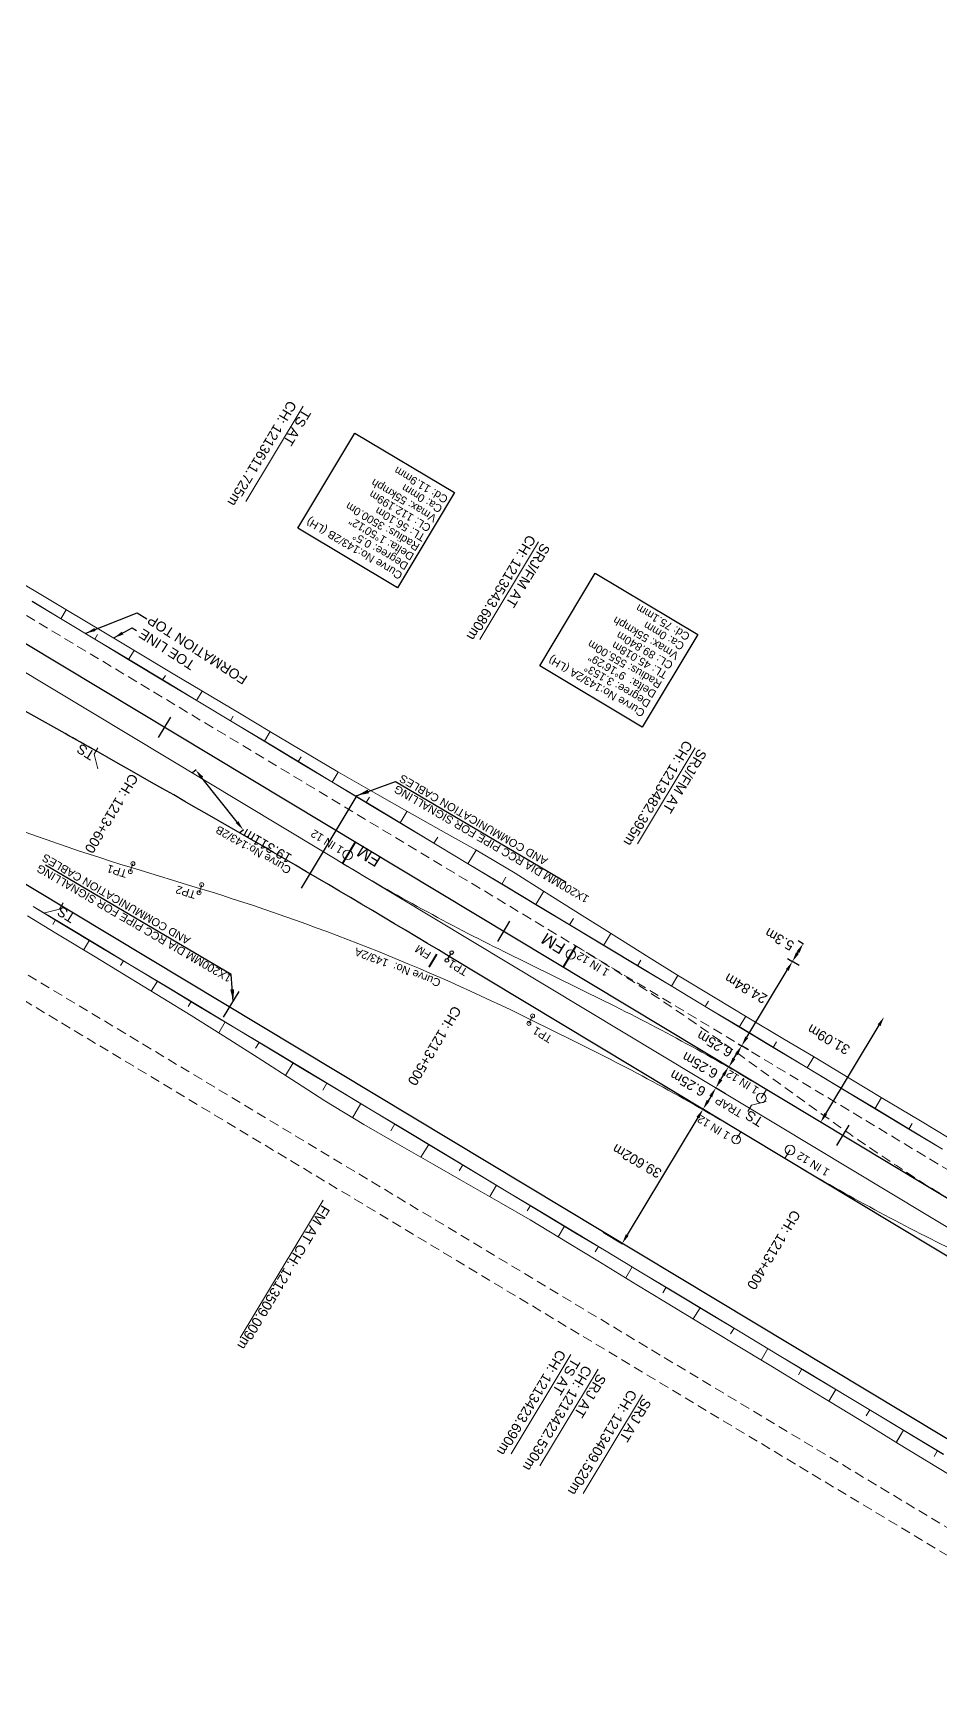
# Model space of a CAD drawing. Header units: metres. Extents: x 618805 to 628804, y 3390925 to 3396999.
# Drawn here: x 626067.2 to 626296, y 3392434.6 to 3392856.3 of the extents above; entities that cross this region are included whole.
import ezdxf
from ezdxf.enums import TextEntityAlignment as Align

# ---------------------------------------------------------------- set-up
doc = ezdxf.new("R2010")
doc.units = ezdxf.units.M
doc.header["$MEASUREMENT"] = 0
doc.linetypes.add('DASHED', pattern=[0.75, 0.5, -0.25])
doc.linetypes.add('HIDDEN', pattern=[0.375, 0.25, -0.125])
doc.layers.get('Defpoints').update_dxf_attribs({"lineweight": 0})
for name, color, linetype, lineweight in [('A-HATCH 1', 8, 'Continuous', 5), ('C-ALIG-LABL-DG', 1, 'Continuous', 25), ('C-ALIG-LABL-DG-MARK', 1, 'Continuous', 25), ('Cardinal_Leader', 10, 'Continuous', 0), ("NEW MANDI GOBINDPUR CROSSING STN. SRJ's", 10, 'Continuous', 0), ('NEW MANDI GOBINDPUR LOOP LINES', 1, 'Continuous', 0), ('Proposed Curve_Details', 10, 'Continuous', 0), ('PROPOSED DFCC TOE LINE', 239, 'Continuous', 0), ('PROPOSED DFCC TOE SLOPES', 239, 'Continuous', 0), ('PROPOSED DFCC TRACK', 1, 'Continuous', 0), ('PROPOSED FORMATION LINE - PLAN', 187, 'Continuous', 0), ('Proposed TPTC Chainages', 10, 'Continuous', 0)]:
    doc.layers.add(name, color=color, linetype=linetype, lineweight=lineweight)
for name, color, linetype in [('Dimension', 10, 'Continuous'), ('PROPOSED ROADS', 10, 'DASHED'), ('Signalling cable pipes', 234, 'Continuous')]:
    doc.layers.add(name, color=color, linetype=linetype)
doc.styles.add('ARIAL', font='arial.ttf')
doc.styles.get("Standard").update_dxf_attribs({"font": 'arial.ttf'})
doc.styles.add('Style-Arial', font='arial.ttf')
doc.dimstyles.new('ISO-25', dxfattribs={"dimtxt": 2.5, "dimasz": 2.5, "dimexe": 1.25, "dimexo": 0.625, "dimtad": 1, "dimtxsty": 'Standard', "dimcen": 2.5, "dimadec": 0, "dimazin": 0, "dimtfac": 1, "dimtmove": 0, "dimatfit": 3, "dimfxl": 1, "dimarcsym": 0})
doc.dimstyles.get("Standard").update_dxf_attribs({"dimtxt": 2.5, "dimasz": 2.5, "dimexe": 0.18, "dimexo": 0.0625, "dimgap": 0.09, "dimtad": 0, "dimtih": 1, "dimtoh": 1, "dimdec": 3, "dimzin": 0, "dimdsep": 46, "dimtxsty": 'Standard', "dimcen": 0.09, "dimadec": 0, "dimazin": 0, "dimtfac": 1, "dimtdec": 3, "dimtofl": 0, "dimtmove": 0, "dimatfit": 3, "dimfxl": 1, "dimtolj": 1, "dimtzin": 0, "dimarcsym": 0})

# ---------------------------------------------------------------- blocks, each defined once
blk = doc.blocks.new('*D294')
at = {"layer": 'Defpoints', "color": 0, "transparency": 16777216}
for p in [(626282.04, 3392607.84), (626282.04, 3392607.84), (626266.01, 3392581.21)]:
    blk.add_point(p, dxfattribs=at)
at = {"layer": 'Dimension', "color": 0, "lineweight": -2, "transparency": 16777216}
blk.add_line((626267.3, 3392583.35), (626280.75, 3392605.7), dxfattribs=at)
at = {"layer": 'Dimension', "color": 0, "transparency": 16777216}
for points in [[(626280.4, 3392605.92), (626281.11, 3392605.49), (626282.04, 3392607.84)], [(626266.94, 3392583.56), (626267.66, 3392583.13), (626266.01, 3392581.21)]]:
    blk.add_solid(points, dxfattribs=at)
at = {"layer": 'Dimension', "color": 0, "lineweight": 0, "transparency": 16777216, "insert": (626268.03, 3392602.12), "char_height": 2.5, "attachment_point": 5, "rotation": 150, "style": 'Style-Arial'}
blk.add_mtext('\\A1;31.09m', dxfattribs=at)
blk = doc.blocks.new('TerminatorOpen_0.5')
at = {"color": 0, "linetype": 'ByBlock', "lineweight": -2}
for q in [(-1, 0.25), (-1, 0), (-1, -0.25)]:
    blk.add_line((0, 0), q, dxfattribs=at)
blk = doc.blocks.new('*D264')
at = {"layer": 'Defpoints', "color": 0, "transparency": 16777216}
for p in [(626242.74, 3392595.21), (626243.96, 3392594.48), (626240.74, 3392589.12)]:
    blk.add_point(p, dxfattribs=at)
at = {"layer": 'Dimension', "color": 0, "lineweight": -2, "transparency": 16777216}
for p, q in [((626240.81, 3392592), (626241.45, 3392593.07)), ((626243.86, 3392594.54), (626242.64, 3392595.28)), ((626240.63, 3392589.19), (626239.41, 3392589.92))]:
    blk.add_line(p, q, dxfattribs=at)
at = {"layer": 'Dimension', "color": 0, "transparency": 16777216}
for points in [[(626240.45, 3392592.21), (626241.17, 3392591.78), (626239.52, 3392589.86)], [(626241.1, 3392593.29), (626241.81, 3392592.86), (626242.74, 3392595.21)]]:
    blk.add_solid(points, dxfattribs=at)
at = {"layer": 'Dimension', "color": 0, "lineweight": 0, "transparency": 16777216, "insert": (626235.54, 3392595.59), "char_height": 2.5, "attachment_point": 5, "rotation": 150, "style": 'Style-Arial'}
blk.add_mtext('\\A1;6.25m', dxfattribs=at)
blk = doc.blocks.new('*D265')
at = {"layer": 'Defpoints', "color": 0, "transparency": 16777216}
for p in [(626245.1, 3392601.09), (626246.05, 3392600.52), (626241.88, 3392595.73)]:
    blk.add_point(p, dxfattribs=at)
at = {"layer": 'Dimension', "color": 0, "lineweight": -2, "transparency": 16777216}
for p, q in [((626245.21, 3392601.02), (626246.16, 3392600.45)), ((626244.11, 3392597.3), (626244.76, 3392598.38)), ((626241.98, 3392595.67), (626242.93, 3392595.1))]:
    blk.add_line(p, q, dxfattribs=at)
at = {"layer": 'Dimension', "color": 0, "transparency": 16777216}
for points in [[(626244.4, 3392598.59), (626245.12, 3392598.16), (626246.05, 3392600.52)], [(626243.76, 3392597.52), (626244.47, 3392597.09), (626242.83, 3392595.16)]]:
    blk.add_solid(points, dxfattribs=at)
at = {"layer": 'Dimension', "color": 0, "lineweight": 0, "transparency": 16777216, "insert": (626239.24, 3392600.98), "char_height": 2.5, "attachment_point": 5, "rotation": 150, "style": 'Style-Arial'}
blk.add_mtext('\\A1;6.25m', dxfattribs=at)
blk = doc.blocks.new('*D266')
at = {"layer": 'Defpoints', "color": 0, "transparency": 16777216}
for p in [(626258.86, 3392621.8), (626260.66, 3392620.72), (626247.85, 3392599.44)]:
    blk.add_point(p, dxfattribs=at)
at = {"layer": 'Dimension', "color": 0, "lineweight": -2, "transparency": 16777216}
for p, q in [((626260.55, 3392620.78), (626258.75, 3392621.86)), ((626247.34, 3392602.66), (626257.57, 3392619.66)), ((626247.74, 3392599.5), (626245.94, 3392600.58))]:
    blk.add_line(p, q, dxfattribs=at)
at = {"layer": 'Dimension', "color": 0, "transparency": 16777216}
for points in [[(626257.21, 3392619.87), (626257.93, 3392619.44), (626258.86, 3392621.8)], [(626246.98, 3392602.87), (626247.69, 3392602.44), (626246.05, 3392600.52)]]:
    blk.add_solid(points, dxfattribs=at)
at = {"layer": 'Dimension', "color": 0, "lineweight": 0, "transparency": 16777216, "insert": (626247.11, 3392615.01), "char_height": 2.5, "attachment_point": 5, "rotation": 150, "style": 'Style-Arial'}
blk.add_mtext('\\A1;24.84m', dxfattribs=at)
blk = doc.blocks.new('*D267')
at = {"layer": 'Defpoints', "color": 0, "transparency": 16777216}
for p in [(626260.25, 3392627.15), (626261.59, 3392626.34), (626257.52, 3392622.6)]:
    blk.add_point(p, dxfattribs=at)
at = {"layer": 'Dimension', "color": 0, "lineweight": -2, "transparency": 16777216}
for p, q in [((626260.36, 3392627.08), (626261.7, 3392626.28)), ((626257.63, 3392622.54), (626258.97, 3392621.73)), ((626260.15, 3392623.94), (626260.3, 3392624.2))]:
    blk.add_line(p, q, dxfattribs=at)
at = {"layer": 'Dimension', "color": 0, "transparency": 16777216}
for points in [[(626259.95, 3392624.41), (626260.66, 3392623.98), (626261.59, 3392626.34)], [(626259.79, 3392624.16), (626260.51, 3392623.73), (626258.86, 3392621.8)]]:
    blk.add_solid(points, dxfattribs=at)
at = {"layer": 'Dimension', "color": 0, "lineweight": 0, "transparency": 16777216, "insert": (626255.6, 3392627.43), "char_height": 2.5, "attachment_point": 5, "rotation": 150, "style": 'Style-Arial'}
blk.add_mtext('\\A1;5.3m', dxfattribs=at)
blk = doc.blocks.new('*D268')
at = {"layer": 'Defpoints', "color": 0, "transparency": 16777216}
for p in [(626242.08, 3392588.31), (626236.3, 3392584.5), (626238.86, 3392582.96)]:
    blk.add_point(p, dxfattribs=at)
at = {"layer": 'Dimension', "color": 0, "lineweight": -2, "transparency": 16777216}
for p, q in [((626238.23, 3392587.72), (626237.59, 3392586.64)), ((626241.98, 3392588.38), (626239.41, 3392589.92)), ((626238.75, 3392583.02), (626236.19, 3392584.57))]:
    blk.add_line(p, q, dxfattribs=at)
at = {"layer": 'Dimension', "color": 0, "transparency": 16777216}
for points in [[(626237.87, 3392587.93), (626238.59, 3392587.5), (626239.52, 3392589.86)], [(626237.23, 3392586.86), (626237.94, 3392586.43), (626236.3, 3392584.5)]]:
    blk.add_solid(points, dxfattribs=at)
at = {"layer": 'Dimension', "color": 0, "lineweight": 0, "transparency": 16777216, "insert": (626232.44, 3392591.05), "char_height": 2.5, "attachment_point": 5, "rotation": 150, "style": 'Style-Arial'}
blk.add_mtext('\\A1;6.25m', dxfattribs=at)
blk = doc.blocks.new('*D269')
at = {"layer": 'Defpoints', "color": 0, "transparency": 16777216}
for p in [(626231.38, 3392587.46), (626210.95, 3392553.53), (626215.87, 3392550.57)]:
    blk.add_point(p, dxfattribs=at)
at = {"layer": 'Dimension', "color": 0, "lineweight": -2, "transparency": 16777216}
for p, q in [((626231.49, 3392587.4), (626236.4, 3392584.44)), ((626235.01, 3392582.36), (626217.16, 3392552.72)), ((626211.06, 3392553.47), (626215.98, 3392550.51))]:
    blk.add_line(p, q, dxfattribs=at)
at = {"layer": 'Dimension', "color": 0, "transparency": 16777216}
for points in [[(626234.65, 3392582.58), (626235.36, 3392582.15), (626236.3, 3392584.5)], [(626216.8, 3392552.93), (626217.52, 3392552.5), (626215.87, 3392550.57)]]:
    blk.add_solid(points, dxfattribs=at)
at = {"layer": 'Dimension', "color": 0, "lineweight": 0, "transparency": 16777216, "insert": (626219.61, 3392571.4), "char_height": 2.5, "attachment_point": 5, "rotation": 150, "style": 'Style-Arial'}
blk.add_mtext('\\A1;39.602m', dxfattribs=at)
blk = doc.blocks.new('*D324')
at = {"layer": 'Defpoints', "color": 0, "transparency": 16777216}
for p in [(626107.25, 3392669.48), (626108.17, 3392670.21), (626119.24, 3392654.34)]:
    blk.add_point(p, dxfattribs=at)
at = {"layer": 'Dimension', "color": 0, "lineweight": -2, "transparency": 16777216}
for p, q in [((626107.35, 3392669.55), (626108.27, 3392670.28)), ((626118.61, 3392657.02), (626109.72, 3392668.25)), ((626119.34, 3392654.41), (626120.26, 3392655.14))]:
    blk.add_line(p, q, dxfattribs=at)
at = {"layer": 'Dimension', "color": 0, "transparency": 16777216}
for points in [[(626110.05, 3392668.5), (626109.4, 3392667.99), (626108.17, 3392670.21)], [(626118.93, 3392657.28), (626118.28, 3392656.77), (626120.16, 3392655.06)]]:
    blk.add_solid(points, dxfattribs=at)
at = {"layer": 'Dimension', "color": 0, "lineweight": 0, "transparency": 16777216, "insert": (626126.19, 3392650.98), "char_height": 2.5, "attachment_point": 5, "rotation": 150, "style": 'Style-Arial'}
blk.add_mtext('\\A1;19.311m', dxfattribs=at)
blk = doc.blocks.new('Tick Hor')
blk.add_lwpolyline([(-0.5, 0), (0.5, 0)])
blk = doc.blocks.new('Marker-2')
blk.add_lwpolyline([(0, 1.5), (0, -1.5)])
for centre in [(0, 2.5), (0, -2.5)]:
    blk.add_circle(centre, 1)

msp = doc.modelspace()

# ---------------------------------------------------------------- linework, layer by layer
at = {"layer": 'A-HATCH 1', "color": 1, "lineweight": 25, "ltscale": 2}
for points in [[(626159.1395, 3392716.205), (626133.9749, 3392731.2516), (626148.3701, 3392755.3267), (626173.5347, 3392740.2801)], [(626220.9478, 3392681.0004), (626195.0412, 3392696.4907), (626209.0458, 3392719.9126), (626234.9524, 3392704.4223)]]:
    msp.add_lwpolyline(points, close=True, dxfattribs=at)
at = {"layer": 'Cardinal_Leader', "color": 1, "linetype": 'Continuous', "lineweight": 13}
for p, q in [((626091.6472, 3392644.5141), (626092.2969, 3392646.5332)), ((626109.0311, 3392639.1967), (626109.6808, 3392641.2159)), ((626192.3017, 3392606.1529), (626193.2376, 3392608.0563))]:
    msp.add_line(p, q, dxfattribs=at)
for centre in [(626092.2969, 3392646.5332), (626091.6472, 3392644.5141), (626109.0311, 3392639.1967), (626109.6808, 3392641.2159), (626192.3017, 3392606.1529), (626193.2376, 3392608.0563)]:
    msp.add_circle(centre, 0.5, dxfattribs=at)
at = {"layer": "NEW MANDI GOBINDPUR CROSSING STN. SRJ's", "linetype": 'Continuous', "lineweight": 13, "flags": 128}
for points in [[(626135.3049, 3392762.1107), (626120.8318, 3392738.0037)], [(626194.7521, 3392727.8417), (626179.9198, 3392703.2064)], [(626146.542, 3392648.7441), (626145.2552, 3392646.6007)], [(626202.8996, 3392623.5733), (626204.1865, 3392625.7167)], [(626251.0044, 3392587.3214), (626252.2912, 3392589.4648)], [(626258.2693, 3392574.1943), (626256.9825, 3392572.0509)], [(626140.3894, 3392561.5287), (626119.4075, 3392526.6999)], [(626202.8932, 3392522.5027), (626187.8176, 3392497.3921)], [(626209.7728, 3392518.8238), (626195.0765, 3392494.4144)], [(626221.0277, 3392512.3182), (626206.0237, 3392487.3977)]]:
    msp.add_lwpolyline(points, dxfattribs=at)
at = {"layer": "NEW MANDI GOBINDPUR CROSSING STN. SRJ's", "linetype": 'Continuous', "lineweight": 0, "flags": 128}
for points in [[(626083.4556, 3392675.8105), (626082.5015, 3392674.2212), (626083.4245, 3392670.5246)], [(626074.6839, 3392636.645), (626073.7297, 3392635.0556), (626070.0331, 3392634.1326)]]:
    msp.add_lwpolyline(points, dxfattribs=at)
at = {"layer": "NEW MANDI GOBINDPUR CROSSING STN. SRJ's", "color": 5, "linetype": 'Continuous', "lineweight": 13, "flags": 128}
msp.add_lwpolyline([(626234.2979, 3392675.7792), (626219.7412, 3392651.5328)], dxfattribs=at)
at = {"layer": "NEW MANDI GOBINDPUR CROSSING STN. SRJ's", "linetype": 'Continuous', "lineweight": 13, "const_width": 0.5, "flags": 128}
msp.add_lwpolyline([(626148.4722, 3392651.9592), (626145.2552, 3392646.6007)], dxfattribs=at)
at = {"layer": "NEW MANDI GOBINDPUR CROSSING STN. SRJ's", "color": 5, "linetype": 'Continuous', "lineweight": 13, "const_width": 0.5, "flags": 128}
msp.add_lwpolyline([(626204.1865, 3392625.7167), (626200.9694, 3392620.3582)], dxfattribs=at)
at = {"layer": "NEW MANDI GOBINDPUR CROSSING STN. SRJ's", "color": 1, "linetype": 'Continuous', "lineweight": 50, "const_width": 0.5, "flags": 128}
msp.add_lwpolyline([(626169.0526, 3392623.6737), (626167.0871, 3392620.4049)], dxfattribs=at)
at = {"layer": "NEW MANDI GOBINDPUR CROSSING STN. SRJ's", "flags": 128}
msp.add_lwpolyline([(626247.5866, 3392583.9199), (626248.5445, 3392585.507), (626252.2433, 3392586.4215)], dxfattribs=at)
at = {"layer": "NEW MANDI GOBINDPUR CROSSING STN. SRJ's", "linetype": 'Continuous', "lineweight": 13}
for centre in [(626146.542, 3392648.7441), (626251.0044, 3392587.3214), (626258.2693, 3392574.1943)]:
    msp.add_circle(centre, 1.2, dxfattribs=at)
at = {"layer": "NEW MANDI GOBINDPUR CROSSING STN. SRJ's", "color": 5, "linetype": 'Continuous', "lineweight": 13}
msp.add_circle((626202.8996, 3392623.5733), 1.2, dxfattribs=at)
at = {"layer": 'NEW MANDI GOBINDPUR LOOP LINES', "color": 1, "linetype": 'Continuous', "lineweight": 25, "flags": 128}
for points in [[(626082.9785, 3392675.0158, 0.00063884), (626075.1776, 3392679.3904), (626002.9154, 3392719.7918, -0.00801442), (625905.8772, 3392776.1055), (625403.3945, 3393078.5776), (625257.127, 3393166.624)], [(626082.9785, 3392675.0158, 0.00063884), (626075.1776, 3392679.3904), (626002.9154, 3392719.7918, -0.00801442), (625905.8772, 3392776.1055), (625403.3945, 3393078.5776), (625257.127, 3393166.624)], [(626082.9785, 3392675.0158, 0.00063884), (626075.1776, 3392679.3904), (626002.9154, 3392719.7918, -0.00801442), (625905.8772, 3392776.1055), (625403.3945, 3393078.5776), (625257.127, 3393166.624)], [(626082.9785, 3392675.0158, 0.00063884), (626075.1776, 3392679.3904), (626002.9154, 3392719.7918, -0.00801442), (625905.8772, 3392776.1055), (625403.3945, 3393078.5776), (625257.127, 3393166.624)], [(626697.7121, 3392305.0926, 0.0071249), (626612.9982, 3392357.7454), (626172.2158, 3392623.0766, 0.00737554), (626082.9785, 3392675.0158, 0.00715989)]]:
    msp.add_lwpolyline(points, format="xyb", dxfattribs=at)
at = {"layer": 'NEW MANDI GOBINDPUR LOOP LINES', "linetype": 'Continuous', "lineweight": 0, "flags": 128}
for points in [[(627417.0667, 3391881.0273), (625293.8938, 3393159.082)], [(626244.6865, 3392576.8264), (626245.8446, 3392578.7554)]]:
    msp.add_lwpolyline(points, dxfattribs=at)
at = {"layer": 'NEW MANDI GOBINDPUR LOOP LINES', "color": 5, "linetype": 'HIDDEN', "lineweight": 0, "ltscale": 10, "flags": 128}
msp.add_lwpolyline([(626469.1545, 3392466.2179), (625389.238, 3393116.2791)], dxfattribs=at)
at = {"layer": 'NEW MANDI GOBINDPUR LOOP LINES', "color": 1, "linetype": 'Continuous', "lineweight": 25}
for points in [[(626076.8622, 3392634.2519), (625337.3853, 3393079.3838)], [(626670.0595, 3392277.1738), (626076.8772, 3392634.2428)]]:
    msp.add_lwpolyline(points, dxfattribs=at)
at = {"layer": 'NEW MANDI GOBINDPUR LOOP LINES', "linetype": 'Continuous', "lineweight": 0, "flags": 128}
for points in [[(625958.5088, 3392705.4953, 0.02145395), (626001.0719, 3392682.3226), (626008.5584, 3392678.6255, 0.04049045), (626091.9721, 3392645.5237), (626109.356, 3392640.2063, -0.04049045), (626192.7696, 3392607.1045), (626203.4179, 3392601.8459, -0.02176849), (626245.8446, 3392578.7554)], [(626145.2552, 3392646.6007, 0.02091954), (626185.9902, 3392624.3393), (626211.5562, 3392611.7263, -0.02091954), (626252.2912, 3392589.4648)], [(626256.9825, 3392572.0509, 0.02091954), (626297.7175, 3392549.7895), (626323.2835, 3392537.1765, -0.02091954), (626364.0185, 3392514.915)]]:
    msp.add_lwpolyline(points, format="xyb", dxfattribs=at)
at = {"layer": 'NEW MANDI GOBINDPUR LOOP LINES', "color": 1, "linetype": 'Continuous', "lineweight": 25, "flags": 128}
msp.add_lwpolyline([(626075.1767, 3392679.3889), (626082.9785, 3392675.0159)], dxfattribs=at)
at = {"layer": 'NEW MANDI GOBINDPUR LOOP LINES', "color": 5, "linetype": 'HIDDEN', "lineweight": 0, "ltscale": 10, "flags": 128}
msp.add_lwpolyline([(626204.1865, 3392625.7167, -0.02091954), (626242.925, 3392600.1386), (626266.0374, 3392583.4495, 0.02091954), (626304.7759, 3392557.8714)], format="xyb", dxfattribs=at)
at = {"layer": 'NEW MANDI GOBINDPUR LOOP LINES', "linetype": 'Continuous', "lineweight": 0}
msp.add_circle((626244.6865, 3392576.8264), 1.08, dxfattribs=at)
at = {"layer": 'PROPOSED DFCC TOE LINE', "lineweight": 0, "flags": 128}
for points in [[(626058.1853, 3392720.9547), (626068.1693, 3392715.0327), (626075.3753, 3392710.7317), (626085.3363, 3392704.7707), (626092.5343, 3392700.4577), (626102.4733, 3392694.5027), (626109.7013, 3392690.1957), (626119.6533, 3392684.2627), (626126.8813, 3392679.9557), (626136.8353, 3392674.0247), (626144.0733, 3392669.7357), (626154.0893, 3392663.9987), (626161.4433, 3392659.8117), (626171.4893, 3392654.1247), (626178.8733, 3392649.9867), (626188.8253, 3392644.1057), (626195.9773, 3392639.6217), (626205.7703, 3392633.4747), (626212.9033, 3392628.9587), (626222.6543, 3392622.7857), (626229.8703, 3392618.3647), (626239.7523, 3392612.4107), (626247.0013, 3392608.0437), (626256.9013, 3392602.1197), (626264.1663, 3392597.7797), (626274.0743, 3392591.8437), (626281.3183, 3392587.4927), (626291.2233, 3392581.5527), (626298.4723, 3392577.2097)], [(626285.6984, 3392499.9811), (626278.1286, 3392504.6335), (626271.0216, 3392508.9765), (626261.0366, 3392515.0195), (626253.8096, 3392519.3975), (626243.9266, 3392525.3755), (626236.7016, 3392529.7585), (626226.8396, 3392535.7695), (626219.6066, 3392540.1625), (626209.7446, 3392546.1525), (626202.5166, 3392550.5515), (626192.6556, 3392556.5415), (626185.3276, 3392560.7775), (626175.3046, 3392566.4975), (626167.9716, 3392570.6815), (626157.9306, 3392576.4155), (626150.6026, 3392580.6075), (626140.7376, 3392586.6335), (626133.6246, 3392591.2225), (626123.9266, 3392597.4875), (626116.8036, 3392602.0585), (626107.0236, 3392608.1865), (626099.8326, 3392612.5555), (626089.9306, 3392618.5715), (626082.7476, 3392622.9525), (626072.8526, 3392628.9815), (626065.6696, 3392633.3625)], [(626393.0411, 3392435.1722), (626390.2176, 3392436.8875), (626380.7846, 3392442.4895), (626373.7446, 3392446.6695), (626363.5976, 3392452.7175), (626356.1876, 3392457.1795), (626346.4896, 3392463.0765), (626285.6984, 3392499.9811)]]:
    msp.add_lwpolyline(points, dxfattribs=at)
at = {"layer": 'PROPOSED DFCC TOE SLOPES', "linetype": 'Continuous', "lineweight": 0, "flags": 128}
for points in [[(626074.0898, 3392708.4058), (626075.4596, 3392710.6813)], [(626082.6571, 3392703.2487), (626083.3486, 3392704.3976)], [(626091.2243, 3392698.0912), (626092.6183, 3392700.4074)], [(626091.2248, 3392698.0908), (626092.6192, 3392700.4068)], [(626099.7924, 3392692.9341), (626100.4947, 3392694.1007)], [(626108.36, 3392687.7773), (626109.7855, 3392690.1455)], [(626108.3601, 3392687.7772), (626109.7856, 3392690.1454)], [(626116.9276, 3392682.62), (626117.6513, 3392683.8224)], [(626125.4948, 3392677.4624), (626126.9654, 3392679.9056)], [(626125.4952, 3392677.4622), (626126.966, 3392679.9052)], [(626134.0626, 3392672.305), (626134.8095, 3392673.5459)], [(626142.6301, 3392667.1482), (626144.1583, 3392669.687)], [(626142.6303, 3392667.1482), (626144.1585, 3392669.6869)], [(626151.1974, 3392661.9902), (626152.0176, 3392663.3528)], [(626151.1975, 3392661.9901), (626152.0178, 3392663.3528)], [(626159.7651, 3392656.8333), (626161.5288, 3392659.7633)], [(626168.3325, 3392651.676), (626169.2832, 3392653.2557)], [(626168.3326, 3392651.676), (626169.2834, 3392653.2556)], [(626176.9004, 3392646.5191), (626178.9578, 3392649.9368)], [(626176.9004, 3392646.5191), (626178.9577, 3392649.9368)], [(626185.4679, 3392641.3616), (626186.5176, 3392643.1054)], [(626185.4679, 3392641.3616), (626186.5176, 3392643.1054)], [(626194.0352, 3392636.2042), (626196.0607, 3392639.5693)], [(626072.7769, 3392632.334), (626072.049, 3392631.1247)], [(626072.7769, 3392632.334), (626072.049, 3392631.1247)], [(626202.6028, 3392631.0475), (626203.5673, 3392632.6499)], [(626202.6031, 3392631.0474), (626203.5676, 3392632.6496)], [(626081.3445, 3392627.1768), (626079.8606, 3392624.7115)], [(626081.3446, 3392627.1767), (626079.8607, 3392624.7114)], [(626211.1705, 3392625.89), (626212.9861, 3392628.9063)], [(626089.9122, 3392622.0198), (626089.1555, 3392620.7628)], [(626219.7377, 3392620.7324), (626220.5875, 3392622.1442)], [(626219.738, 3392620.7322), (626220.5879, 3392622.144)], [(626228.3054, 3392615.5751), (626229.9543, 3392618.3141)], [(626098.4793, 3392616.8622), (626096.9433, 3392614.3108)], [(626098.4795, 3392616.8621), (626096.9437, 3392614.3106)], [(626107.047, 3392611.7049), (626106.2685, 3392610.4115)], [(626236.8729, 3392610.4181), (626237.6962, 3392611.7858)], [(626236.8729, 3392610.4181), (626237.6962, 3392611.7858)], [(626115.6145, 3392606.5477), (626113.9779, 3392603.829)], [(626245.4405, 3392605.261), (626247.0853, 3392607.9934)], [(626245.4408, 3392605.2609), (626247.0857, 3392607.9932)], [(626124.1822, 3392601.3908), (626123.2991, 3392599.9238)], [(626124.1824, 3392601.3907), (626123.2994, 3392599.9237)], [(626254.0079, 3392600.1032), (626254.8373, 3392601.4809)], [(626132.7498, 3392596.2333), (626130.823, 3392593.0323)], [(626262.5753, 3392594.9461), (626264.2505, 3392597.7293)], [(626141.3172, 3392591.0759), (626140.2731, 3392589.3413)], [(626271.1427, 3392589.7889), (626271.9857, 3392591.1894)], [(626271.143, 3392589.7887), (626271.9861, 3392591.1892)], [(626149.8846, 3392585.9185), (626147.74, 3392582.356)], [(626279.7108, 3392584.6318), (626281.4025, 3392587.4422)], [(626158.4523, 3392580.7617), (626157.4124, 3392579.0342)], [(626158.4525, 3392580.7615), (626157.4128, 3392579.034)], [(626288.2783, 3392579.4746), (626289.1284, 3392580.8869)], [(626288.2784, 3392579.4745), (626289.1286, 3392580.8868)], [(626167.02, 3392575.6043), (626165.0582, 3392572.3452)], [(626175.5873, 3392570.4469), (626174.6664, 3392568.917)], [(626175.5874, 3392570.4468), (626174.6665, 3392568.9169)], [(626184.1549, 3392565.2898), (626182.433, 3392562.4294)], [(626192.7221, 3392560.1321), (626191.9117, 3392558.786)], [(626192.7223, 3392560.132), (626191.9119, 3392558.7859)], [(626201.2899, 3392554.9748), (626199.6686, 3392552.2814)], [(626201.2898, 3392554.9748), (626199.6686, 3392552.2815)], [(626209.8574, 3392549.8177), (626209.0349, 3392548.4514)], [(626218.425, 3392544.6607), (626216.7584, 3392541.8924)], [(626218.4251, 3392544.6607), (626216.7586, 3392541.8923)], [(626226.9923, 3392539.503), (626226.149, 3392538.102)], [(626226.9926, 3392539.5029), (626226.1493, 3392538.1018)], [(626235.5602, 3392534.346), (626233.8464, 3392531.4987)], [(626244.1276, 3392529.1888), (626243.26, 3392527.7475)], [(626252.695, 3392524.0314), (626250.9476, 3392521.1286)], [(626261.2623, 3392518.8739), (626260.382, 3392517.4116)], [(626261.2625, 3392518.8738), (626260.3823, 3392517.4114)], [(626269.8302, 3392513.7168), (626268.0569, 3392510.7707)], [(626278.3978, 3392508.5596), (626277.4977, 3392507.0643)], [(626278.3977, 3392508.5596), (626277.4977, 3392507.0643)], [(626286.9653, 3392503.4025), (626285.1198, 3392500.3368)], [(626286.9653, 3392503.4025), (626285.192, 3392500.4565)], [(626295.5328, 3392498.2454), (626294.6328, 3392496.7501)]]:
    msp.add_lwpolyline(points, dxfattribs=at)
at = {"layer": 'PROPOSED DFCC TRACK', "color": 12, "linetype": 'Continuous', "lineweight": 30, "flags": 128}
msp.add_lwpolyline([(627424.6711, 3391883.7448), (625313.4532, 3393154.6032)], dxfattribs=at)
at = {"layer": 'PROPOSED FORMATION LINE - PLAN', "lineweight": 0, "flags": 128}
for points in [[(626296.7613, 3392574.3677), (626289.5223, 3392578.7257), (626279.6263, 3392584.6827), (626272.3873, 3392589.0397), (626262.4913, 3392594.9967), (626255.2413, 3392599.3607), (626245.3563, 3392605.3117), (626238.1063, 3392609.6757), (626228.2213, 3392615.6257), (626220.9713, 3392619.9897), (626211.0863, 3392625.9407), (626203.8553, 3392630.2937), (626193.9513, 3392636.2547), (626186.7203, 3392640.6077), (626176.8163, 3392646.5697), (626169.5673, 3392650.9327), (626159.6813, 3392656.8837), (626152.4323, 3392661.2467), (626142.5463, 3392667.1987), (626135.3373, 3392671.5377), (626125.4113, 3392677.5127), (626118.2023, 3392681.8527), (626108.2763, 3392687.8277), (626101.0673, 3392692.1667), (626091.1403, 3392698.1417), (626083.9513, 3392702.4697), (626074.0053, 3392708.4567), (626066.8163, 3392712.7847)], [(626296.7873, 3392574.4107), (626289.5473, 3392578.7687), (626279.6523, 3392584.7247), (626272.4123, 3392589.0827), (626262.5173, 3392595.0397), (626255.2673, 3392599.4037), (626245.3823, 3392605.3537), (626238.1323, 3392609.7187), (626228.2473, 3392615.6687), (626220.9973, 3392620.0327), (626211.1123, 3392625.9827), (626203.8803, 3392630.3357), (626193.9773, 3392636.2977), (626186.7453, 3392640.6507), (626176.8423, 3392646.6127), (626169.5933, 3392650.9757), (626159.7073, 3392656.9267), (626152.4583, 3392661.2897), (626142.5713, 3392667.2417), (626135.3633, 3392671.5807), (626125.4363, 3392677.5557), (626118.2283, 3392681.8947), (626108.3013, 3392687.8707), (626101.0933, 3392692.2097), (626091.1663, 3392698.1847), (626083.9773, 3392702.5127), (626074.0313, 3392708.4997), (626066.8423, 3392712.8267)], [(626297.0437, 3392497.2764), (626289.8087, 3392501.6324), (626279.9087, 3392507.5914), (626272.7737, 3392511.8864), (626262.7737, 3392517.9054), (626255.5347, 3392522.2634), (626245.6387, 3392528.2204), (626238.3997, 3392532.5784), (626228.5037, 3392538.5344), (626221.2537, 3392542.8994), (626211.3687, 3392548.8494), (626204.1187, 3392553.2134), (626194.2337, 3392559.1634), (626186.9837, 3392563.5284), (626177.0987, 3392569.4784), (626169.8677, 3392573.8314), (626159.9637, 3392579.7934), (626152.7327, 3392584.1454), (626142.8287, 3392590.1074), (626135.5807, 3392594.4704), (626125.6937, 3392600.4224), (626118.4447, 3392604.7854), (626108.5587, 3392610.7364), (626101.3497, 3392615.0754), (626091.4237, 3392621.0514), (626084.2147, 3392625.3904), (626074.2887, 3392631.3654), (626067.0797, 3392635.7044)], [(626297.0696, 3392497.3195), (626289.8346, 3392501.6755), (626279.9346, 3392507.6345), (626272.7996, 3392511.9295), (626262.7996, 3392517.9485), (626255.5606, 3392522.3065), (626245.6646, 3392528.2635), (626238.4256, 3392532.6215), (626228.5296, 3392538.5775), (626221.2796, 3392542.9425), (626211.3946, 3392548.8925), (626204.1446, 3392553.2565), (626194.2596, 3392559.2065), (626187.0096, 3392563.5715), (626177.1246, 3392569.5215), (626169.8936, 3392573.8745), (626159.9896, 3392579.8365), (626152.7586, 3392584.1885), (626142.8546, 3392590.1505), (626135.6066, 3392594.5135), (626125.7196, 3392600.4655), (626118.4706, 3392604.8285), (626108.5846, 3392610.7795), (626101.3756, 3392615.1185), (626091.4496, 3392621.0945), (626084.2406, 3392625.4335), (626074.3146, 3392631.4085), (626067.1056, 3392635.7475)]]:
    msp.add_lwpolyline(points, dxfattribs=at)
at = {"layer": 'PROPOSED ROADS', "color": 1, "linetype": 'DASHED', "lineweight": 13, "ltscale": 5, "flags": 128}
for points in [[(627397.2638, 3391852.0988), (627397.5118, 3391851.9116, -0.06070787), (627396.2642, 3391848.1195), (627395.4264, 3391846.2136), (627392.8033, 3391842.0167), (627389.027, 3391838.7492), (627384.4153, 3391836.7208, -0.20661429), (627371.139, 3391839.0238), (627284.7512, 3391888.3459, -0.0067555), (627277.8361, 3391892.4183), (627117.0867, 3391990.0353, 0.00167512), (627115.3478, 3391991.0833), (626718.0803, 3392228.7), (626602.6727, 3392296.2279, 0.11029254), (626591.049, 3392299.9476), (626576.0977, 3392301.2971, 0.01624119), (626575.2548, 3392301.3456), (626565.2773, 3392301.5957, -0.1304043), (626554.4469, 3392304.7617), (626353.9288, 3392425.9819, -0.10489044), (626347.2657, 3392432.2237), (626331.1011, 3392455.4003, 0.10547854), (626320.7359, 3392465.0874), (625860.5394, 3392741.8323)], [(627368.0095, 3391833.9079), (627281.7766, 3391883.1352, -0.0067555), (627274.7218, 3391887.2899), (627113.9724, 3391984.9068, 0.00167512), (627112.268, 3391985.9341), (626715.0253, 3392223.5359), (626599.6425, 3392291.0493, 0.11029254), (626590.5097, 3392293.9719), (626575.5584, 3392295.3214, 0.01624119), (626575.1045, 3392295.3475), (626565.127, 3392295.5976, -0.1304043), (626551.3428, 3392299.6271), (626350.8247, 3392420.8473, -0.10489044), (626342.3445, 3392428.7913), (626326.1798, 3392451.9679, 0.10547854), (626317.6438, 3392459.9456), (625857.4473, 3392736.6904)]]:
    msp.add_lwpolyline(points, format="xyb", dxfattribs=at)
at = {"layer": 'Signalling cable pipes', "lineweight": 30}
for points in [[(626134.8508, 3392640.3618), (626148.9465, 3392663.7547)], [(626115.2078, 3392607.7626), (626119.1051, 3392614.2304)]]:
    msp.add_lwpolyline(points, dxfattribs=at)

# ---------------------------------------------------------------- block references
at = {"layer": 'C-ALIG-LABL-DG', "color": 1, "linetype": 'Continuous', "lineweight": 25, "xscale": 6, "yscale": 6, "zscale": 6, "rotation": 238.9541622295999}
for p in [(626100.222, 3392681.0076), (626185.8975, 3392629.4353), (626271.573, 3392577.8629)]:
    msp.add_blockref('Tick Hor', p, dxfattribs=at)
at = {"layer": 'C-ALIG-LABL-DG-MARK', "color": 1, "linetype": 'Continuous', "lineweight": 25, "xscale": 0.4642857142857241, "yscale": 0.4642857142857241, "zscale": 0.4642857142857241, "rotation": 148.953948879688}
msp.add_blockref('Marker-2', (626172.2158, 3392623.0766), dxfattribs=at)

# ---------------------------------------------------------------- texts
at = {"layer": 'C-ALIG-LABL-DG', "color": 1, "lineweight": 25, "style": 'ARIAL'}
for s, p in [('CH: 1213+600', (626091.6662, 3392669.5364)), ('CH: 1213+500', (626173.2514, 3392610.8487)), ('CH: 1213+400', (626258.9269, 3392559.2763))]:
    msp.add_text(s, height=2.5, rotation=238.954162, dxfattribs=at).set_placement(p)
at = {"layer": "NEW MANDI GOBINDPUR CROSSING STN. SRJ's", "linetype": 'Continuous', "lineweight": 13, "char_height": 2.5, "attachment_point": 4, "line_spacing_factor": 0.648, "style": 'Style-Arial'}
for s, insert, width, rotation in [('\\pxsm1;TS AT\\PCH: 1213611.725m ', (626134.4999, 3392762.0532, -13.123), 48.578282, 239.020766), ('\\pxsm1;SRJ/FM AT \\PCH: 1213543.680m', (626194.9297, 3392728.1363), 48.578282, 238.948829), ('\\pxsm1;FM AT CH: 1213509.009m ', (626141.1171, 3392559.8432), 43.036952, 238.953949), ('\\pxsm1;TS AT \\PCH: 1213423.690m ', (626202.5312, 3392522.2631), 48.578282, 239.020766), ('\\pxsm1;SRJ AT \\PCH: 1213422.530m ', (626209.0966, 3392518.3084), 48.578282, 238.948829), ('\\pxsm1;SRJ AT \\PCH: 1213409.520m', (626220.4884, 3392512.1749), 48.578282, 238.948829)]:
    msp.add_mtext(s, dxfattribs=dict(at, insert=insert, width=width, rotation=rotation))
at = {"layer": "NEW MANDI GOBINDPUR CROSSING STN. SRJ's", "linetype": 'Continuous', "lineweight": 13, "attachment_point": 4, "rotation": 148, "line_spacing_factor": 0.60036, "style": 'Style-Arial'}
for s, insert, char_height in [('TS', (626082.2792, 3392673.5687, -10.7221), 2.5), ('1 IN 12', (626145.1568, 3392649.6642), 2), ('FM', (626154.4621, 3392646.7885), 3), ('TS', (626077.3372, 3392632.4654, -10.7221), 2.5), ('1 IN 12', (626250.0474, 3392588.9598), 2), ('TS', (626251.1248, 3392580.9719), 2.5), ('1 IN 12', (626267.92, 3392568.2497), 2)]:
    msp.add_mtext(s, dxfattribs=dict(at, insert=insert, char_height=char_height))
at = {"layer": "NEW MANDI GOBINDPUR CROSSING STN. SRJ's", "color": 5, "linetype": 'Continuous', "lineweight": 13, "insert": (626234.507, 3392676.2064), "char_height": 2.5, "width": 48.578282, "attachment_point": 4, "rotation": 239.020766, "line_spacing_factor": 0.648, "style": 'Style-Arial'}
msp.add_mtext('\\pxsm1;SRJ/FM AT \\PCH: 1213482.395m', dxfattribs=at)
at = {"layer": "NEW MANDI GOBINDPUR CROSSING STN. SRJ's", "color": 1, "linetype": 'Continuous', "lineweight": 13, "char_height": 2, "attachment_point": 4, "rotation": 148, "line_spacing_factor": 0.60036, "style": 'ARIAL'}
for s, insert in [('FM', (626167.2634, 3392623.1281)), ('1 IN 12', (626242.7894, 3392577.4967))]:
    msp.add_mtext(s, dxfattribs=dict(at, insert=insert))
at = {"layer": "NEW MANDI GOBINDPUR CROSSING STN. SRJ's", "color": 5, "linetype": 'Continuous', "lineweight": 13, "insert": (626201.0363, 3392624.7436), "char_height": 3, "attachment_point": 4, "rotation": 148, "line_spacing_factor": 0.60036, "style": 'Style-Arial'}
msp.add_mtext('FM', dxfattribs=at)
at = {"layer": 'NEW MANDI GOBINDPUR LOOP LINES', "color": 5, "linetype": 'HIDDEN', "lineweight": 30, "ltscale": 5, "insert": (626212.2837, 3392618.7286), "char_height": 2, "attachment_point": 4, "rotation": 148, "line_spacing_factor": 0.60036, "style": 'Style-Arial'}
msp.add_mtext('1 IN 12', dxfattribs=at)
at = {"layer": 'Proposed Curve_Details', "color": 1, "style": 'ARIAL'}
for s, rotation, p in [('Curve No:143/2B', 149.968532, (626132.4845, 3392645.5071)), ('Curve No:  143/2A', 159.193868, (626170.2457, 3392617.1827)), ('Curve No:  143/2A', 159.193868, (626170.2457, 3392617.1827))]:
    msp.add_text(s, height=2, rotation=rotation, dxfattribs=at).set_placement(p)
at = {"layer": 'Proposed Curve_Details', "color": 1, "lineweight": 0, "char_height": 2, "attachment_point": 7, "line_spacing_factor": 0.84, "style": 'Style-Arial'}
for s, insert, rotation in [('Curve No:143/2B (LH)\\PDegree: 0.5%%D\\PDelta: 1%%D50\'12"\\PRadius: 3500.0m\\PTL: 56.10m\\PCL: 112.199m\\PVmax: 55kmph\\PCa: 0mm\\PCd: 11.9mm', (626172.1269, 3392739.1573), 149.123596), ('Curve No:143/2A (LH)\\PDegree: 3.153°\\PDelta:  9°16\'29"\\PRadius: 555.00m\\PTL: 45.018m\\PCL: 89.840m\\PVmax: 55kmph\\PCa: 0mm\\PCd: 75.1mm', (626233.2257, 3392704.4882), 149.510399)]:
    msp.add_mtext(s, dxfattribs=dict(at, insert=insert, rotation=rotation))
at = {"layer": 'PROPOSED DFCC TOE LINE', "lineweight": 0}
msp.add_text('TOE LINE', height=2.5, rotation=147.198624, dxfattribs=at).set_placement((626094.8692, 3392706.0287), align=Align.RIGHT)
at = {"layer": 'PROPOSED DFCC TRACK', "color": 10, "linetype": 'Continuous', "lineweight": 13, "style": 'Style-Arial'}
msp.add_text('TRAP ', height=2, rotation=149.137675, dxfattribs=at).set_placement((626246.5058, 3392584.0402))
at = {"layer": 'PROPOSED FORMATION LINE - PLAN', "lineweight": 0}
msp.add_text('FORMATION TOP', height=2.5, rotation=147.198624, dxfattribs=at).set_placement((626097.0161, 3392709.4978), align=Align.RIGHT)
at = {"layer": 'Proposed TPTC Chainages', "color": 1, "lineweight": 0, "char_height": 2, "attachment_point": 4, "line_spacing_factor": 0.6, "style": 'ARIAL'}
for s, insert, rotation in [('\\pxsm1;TP1', (626090.7108, 3392643.8791), 162.868478), ('\\pxsm1;TP2', (626108.0947, 3392638.5618), 162.868478), ('\\pxsm1;TP1', (626176.575, 3392618.8882), 148.547178), ('\\pxsm1;TP1', (626197.9249, 3392601.9478), 148.547178)]:
    msp.add_mtext(s, dxfattribs=dict(at, insert=insert, rotation=rotation))
at = {"layer": 'Signalling cable pipes', "linetype": 'Continuous', "lineweight": 13, "style": 'Style-Arial'}
for s, p in [('AND COMMUNICATION CABLES', (626197.2823, 3392647.7372)), ('1X200MM DIA RCC PIPE FOR SIGNALLING ', (626207.7166, 3392638.1777)), ('AND COMMUNICATION CABLES', (626107.0307, 3392627.7076, 264.4595)), ('1X200MM DIA RCC PIPE FOR SIGNALLING ', (626117.465, 3392618.1481, 264.4595))]:
    msp.add_text(s, height=2, rotation=149.864642, dxfattribs=at).set_placement(p)

# ---------------------------------------------------------------- dimensions: what is measured, and where the dimension line sits
at = {"layer": 'Dimension', "color": 10, "lineweight": 0}
for base, p1, p2, angle, override, picture, middle in [((626108.1727, 3392670.2052), (626119.2387, 3392654.3356), (626107.2525, 3392669.4766), 128.366515, {"dimexe": 0.125, "dimexo": 0.125, "dimgap": 0.125, "dimtad": 3, "dimtih": 0, "dimtoh": 0, "dimzin": 11, "dimpost": 'm', "dimtxsty": 'Style-Arial', "dimsah": 1, "dimadec": 4, "dimazin": 3, "dimtmove": 2, "dimldrblk": 'TerminatorOpen_0.5', "dimfrac": 2, "dimtzin": 11}, '*D324', (626126.1891, 3392650.9768)), ((626258.8593, 3392621.7993), (626247.8466, 3392599.4352), (626260.6573, 3392620.717), 58.953949, {"dimexe": 0.125, "dimexo": 0.125, "dimgap": 0.125, "dimtad": 3, "dimtih": 0, "dimtoh": 0, "dimzin": 11, "dimpost": 'm', "dimtxsty": 'Style-Arial', "dimsah": 1, "dimadec": 4, "dimazin": 3, "dimtmove": 2, "dimldrblk": 'TerminatorOpen_0.5', "dimfrac": 2, "dimtzin": 11}, '*D266', (626247.1147, 3392615.0091)), ((626246.0487, 3392600.5175), (626241.8767, 3392595.7339), (626245.1, 3392601.0886), 58.953949, {"dimexe": 0.125, "dimexo": 0.125, "dimgap": 0.125, "dimtad": 3, "dimtih": 0, "dimtoh": 0, "dimzin": 11, "dimpost": 'm', "dimtxsty": 'Style-Arial', "dimsah": 1, "dimadec": 4, "dimazin": 3, "dimtmove": 2, "dimldrblk": 'TerminatorOpen_0.5', "dimfrac": 2, "dimtzin": 11}, '*D265', (626239.2419, 3392600.9776)), ((626282.0431, 3392607.8437), (626266.0091, 3392581.2073), (626282.0431, 3392607.8437), 58.953949, {"dimexe": 0.125, "dimexo": 0.125, "dimgap": 0.125, "dimtad": 1, "dimtih": 0, "dimtoh": 0, "dimzin": 11, "dimpost": 'm', "dimtxsty": 'Style-Arial', "dimsah": 1, "dimadec": 4, "dimazin": 3, "dimtmove": 2, "dimldrblk": 'TerminatorOpen_0.5', "dimfrac": 2, "dimtzin": 11}, '*D294', (626268.0271, 3392602.1166)), ((626242.743, 3392595.2124), (626240.7406, 3392589.1228), (626243.9639, 3392594.4775), 58.953949, {"dimexe": 0.125, "dimexo": 0.125, "dimgap": 0.125, "dimtad": 3, "dimtih": 0, "dimtoh": 0, "dimzin": 11, "dimpost": 'm', "dimtxsty": 'Style-Arial', "dimsah": 1, "dimadec": 4, "dimazin": 3, "dimtmove": 2, "dimldrblk": 'TerminatorOpen_0.5', "dimfrac": 2, "dimtzin": 11}, '*D264', (626235.5379, 3392595.5937)), ((626236.2964, 3392584.503), (626242.084, 3392588.3141), (626238.8607, 3392582.9594), 238.953949, {"dimexe": 0.125, "dimexo": 0.125, "dimgap": 0.125, "dimtad": 3, "dimtih": 0, "dimtoh": 0, "dimzin": 11, "dimpost": 'm', "dimtxsty": 'Style-Arial', "dimsah": 1, "dimadec": 4, "dimazin": 3, "dimtmove": 2, "dimldrblk": 'TerminatorOpen_0.5', "dimfrac": 2, "dimtzin": 11}, '*D268', (626232.439, 3392591.0536)), ((626215.8726, 3392550.5739), (626231.378, 3392587.4637), (626210.9541, 3392553.5346), 238.953949, {"dimexe": 0.125, "dimexo": 0.125, "dimgap": 0.125, "dimtad": 3, "dimtih": 0, "dimtoh": 0, "dimzin": 11, "dimpost": 'm', "dimtxsty": 'Style-Arial', "dimsah": 1, "dimadec": 4, "dimazin": 3, "dimtmove": 2, "dimldrblk": 'TerminatorOpen_0.5', "dimfrac": 2, "dimtzin": 11}, '*D269', (626219.6054, 3392571.3977))]:
    dim = msp.add_linear_dim(base=base, p1=p1, p2=p2, angle=angle, dimstyle='Standard', override=override, dxfattribs=at)
    dim.commit()
    dim.dimension.update_dxf_attribs({"geometry": picture, "text_midpoint": middle, "dimtype": 129, "text_rotation": 150})
at = {"layer": 'Dimension', "color": 190, "lineweight": 0}
dim = msp.add_linear_dim(base=(626261.5927, 3392626.3401), p1=(626257.5209, 3392622.6049), p2=(626260.2543, 3392627.1457), angle=58.953949, dimstyle='Standard', override={"dimexe": 0.125, "dimexo": 0.125, "dimgap": 0.125, "dimtad": 3, "dimtih": 0, "dimtoh": 0, "dimzin": 11, "dimpost": 'm', "dimtxsty": 'Style-Arial', "dimsah": 1, "dimadec": 4, "dimazin": 3, "dimtmove": 2, "dimldrblk": 'TerminatorOpen_0.5', "dimfrac": 2, "dimtzin": 11}, dxfattribs=at)
dim.commit()
dim.dimension.update_dxf_attribs({"geometry": '*D267', "text_midpoint": (626255.6005, 3392627.4317), "dimtype": 129, "text_rotation": 150})

# ---------------------------------------------------------------- leaders
at = {"layer": 'PROPOSED DFCC TOE LINE', "lineweight": 0}
msp.add_leader([(626087.522, 3392703.6133), (626092.1461, 3392706.0933), (626093.2056, 3392705.4611)], dimstyle='ISO-25', override={"dimtxt": 3, "dimasz": 2.5, "dimgap": 0.625, "dimtad": 0, "dimdec": 3, "dimzin": 2, "dimtdec": 3}, dxfattribs=at)
at = {"layer": 'PROPOSED FORMATION LINE - PLAN', "lineweight": 0}
msp.add_leader([(626080.4111, 3392704.7625), (626093.3763, 3392709.8872), (626095.8, 3392708.4282)], dimstyle='ISO-25', override={"dimtxt": 3, "dimasz": 2.5, "dimgap": 0.625, "dimtad": 0, "dimdec": 3, "dimzin": 2, "dimtdec": 3}, dxfattribs=at)
at = {"layer": 'Signalling cable pipes', "lineweight": 13}
for points in [[(626148.9465, 3392663.7547, -264.4595), (626158.6262, 3392667.293, -264.4595), (626201.7468, 3392641.8942, -264.4595)], [(626117.6295, 3392611.7815), (626117.0784, 3392618.5611), (626070.2267, 3392646.1724)]]:
    msp.add_leader(points, dimstyle='Standard', override={"dimasz": 3, "dimgap": 0.25}, dxfattribs=at)

doc.saveas('drawing.dxf')
